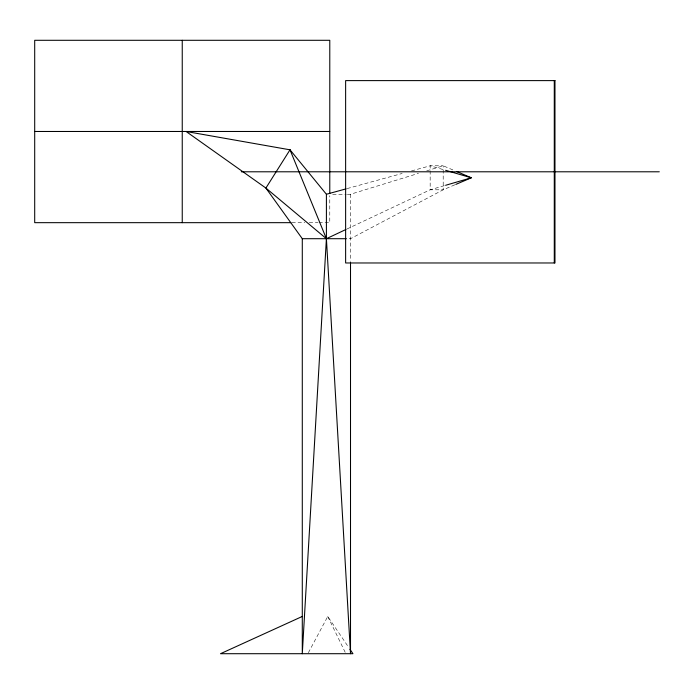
<?xml version="1.0" encoding="UTF-8"?>
<svg xmlns="http://www.w3.org/2000/svg" width="694" height="694" viewBox="0 0 694 694"><rect width="100%" height="100%" fill="white"/><g stroke="black" fill="none" stroke-linecap="round" stroke-linejoin="round"><path stroke-width="0.52" stroke-dasharray="3.47 2.6" d="M308.353 652.75L327.75 616.446L348.735 647.493M346.957 229.011L430.167 189.8L444.568 185.593M454.83 184.83L443.197 189.8L350.513 238.701L347.373 238.701M347.373 194.259L350.513 194.259L418.482 173.379M426.715 170.854L443.197 165.788L454.83 170.759M347.156 188.568L402.147 173.474M411.49 170.915L430.167 165.788L443.197 165.788L443.197 189.8L430.167 189.8L430.167 165.788L444.568 169.995M332.695 194.259L346.323 194.259M291.948 222.67L304.918 222.67M309.246 222.67L317.895 222.67M318.971 222.67L329.78 222.67L329.78 195.691M327.75 616.446L345.412 652.75M350.513 194.259L350.513 261.456"/><path stroke-width="1.04" d="M345.976 229.471L326.406 238.701L302.289 653.705L302.289 238.701L265.897 188.057L186.087 131.478L290.005 149.817L326.406 194.259L326.406 238.701L350.513 653.705L350.513 262.54M302.289 616.446L220.518 653.705L352.934 653.705L349.941 649.272M455.802 184.413L471.321 177.794L456.773 171.583M445.6 185.298L471.321 177.794L445.6 170.29M326.406 194.259L346.115 188.855M34.7 131.478L329.78 131.478M241.304 171.791L659.3 171.791M290.873 222.67L34.7 222.67L34.7 40.295L329.78 40.295L329.78 193.531M302.289 238.701L346.323 238.701M554.28 80.608L554.28 262.974M182.244 40.295L182.244 222.67M290.005 149.817L265.897 188.057L326.406 238.701L290.005 149.817M554.974 80.608L345.629 80.608L345.629 262.974L554.974 262.974L554.974 80.608"/></g></svg>
